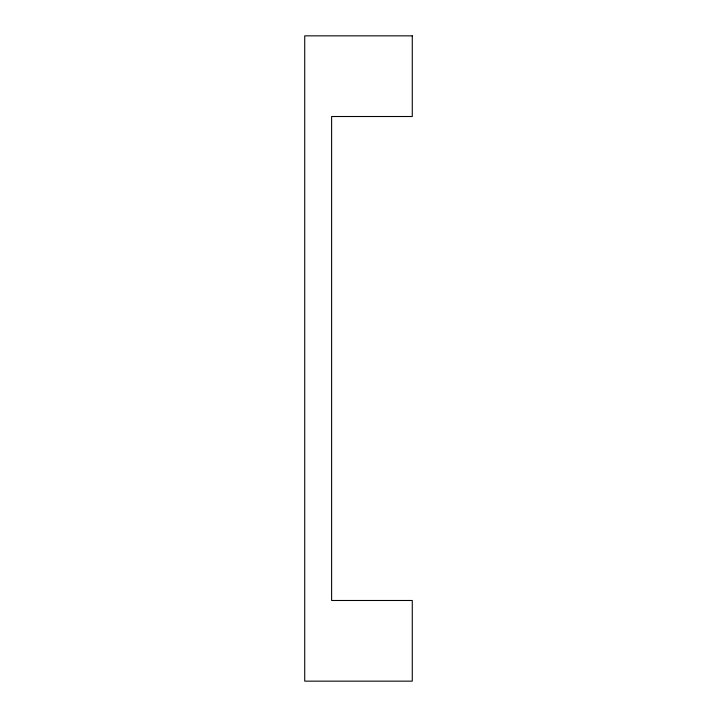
<?xml version="1.0" encoding="UTF-8"?>
<svg xmlns="http://www.w3.org/2000/svg" width="717" height="717" viewBox="0 0 717 717"><rect width="100%" height="100%" fill="white"/><g stroke="black" fill="none" stroke-linecap="round" stroke-linejoin="round"><path stroke-width="1.08" d="M412.275 35.85L304.725 35.85L304.725 681.15L412.275 681.15L412.275 600.487L331.613 600.487L331.613 116.513L412.275 116.513L412.275 35.85"/></g></svg>
